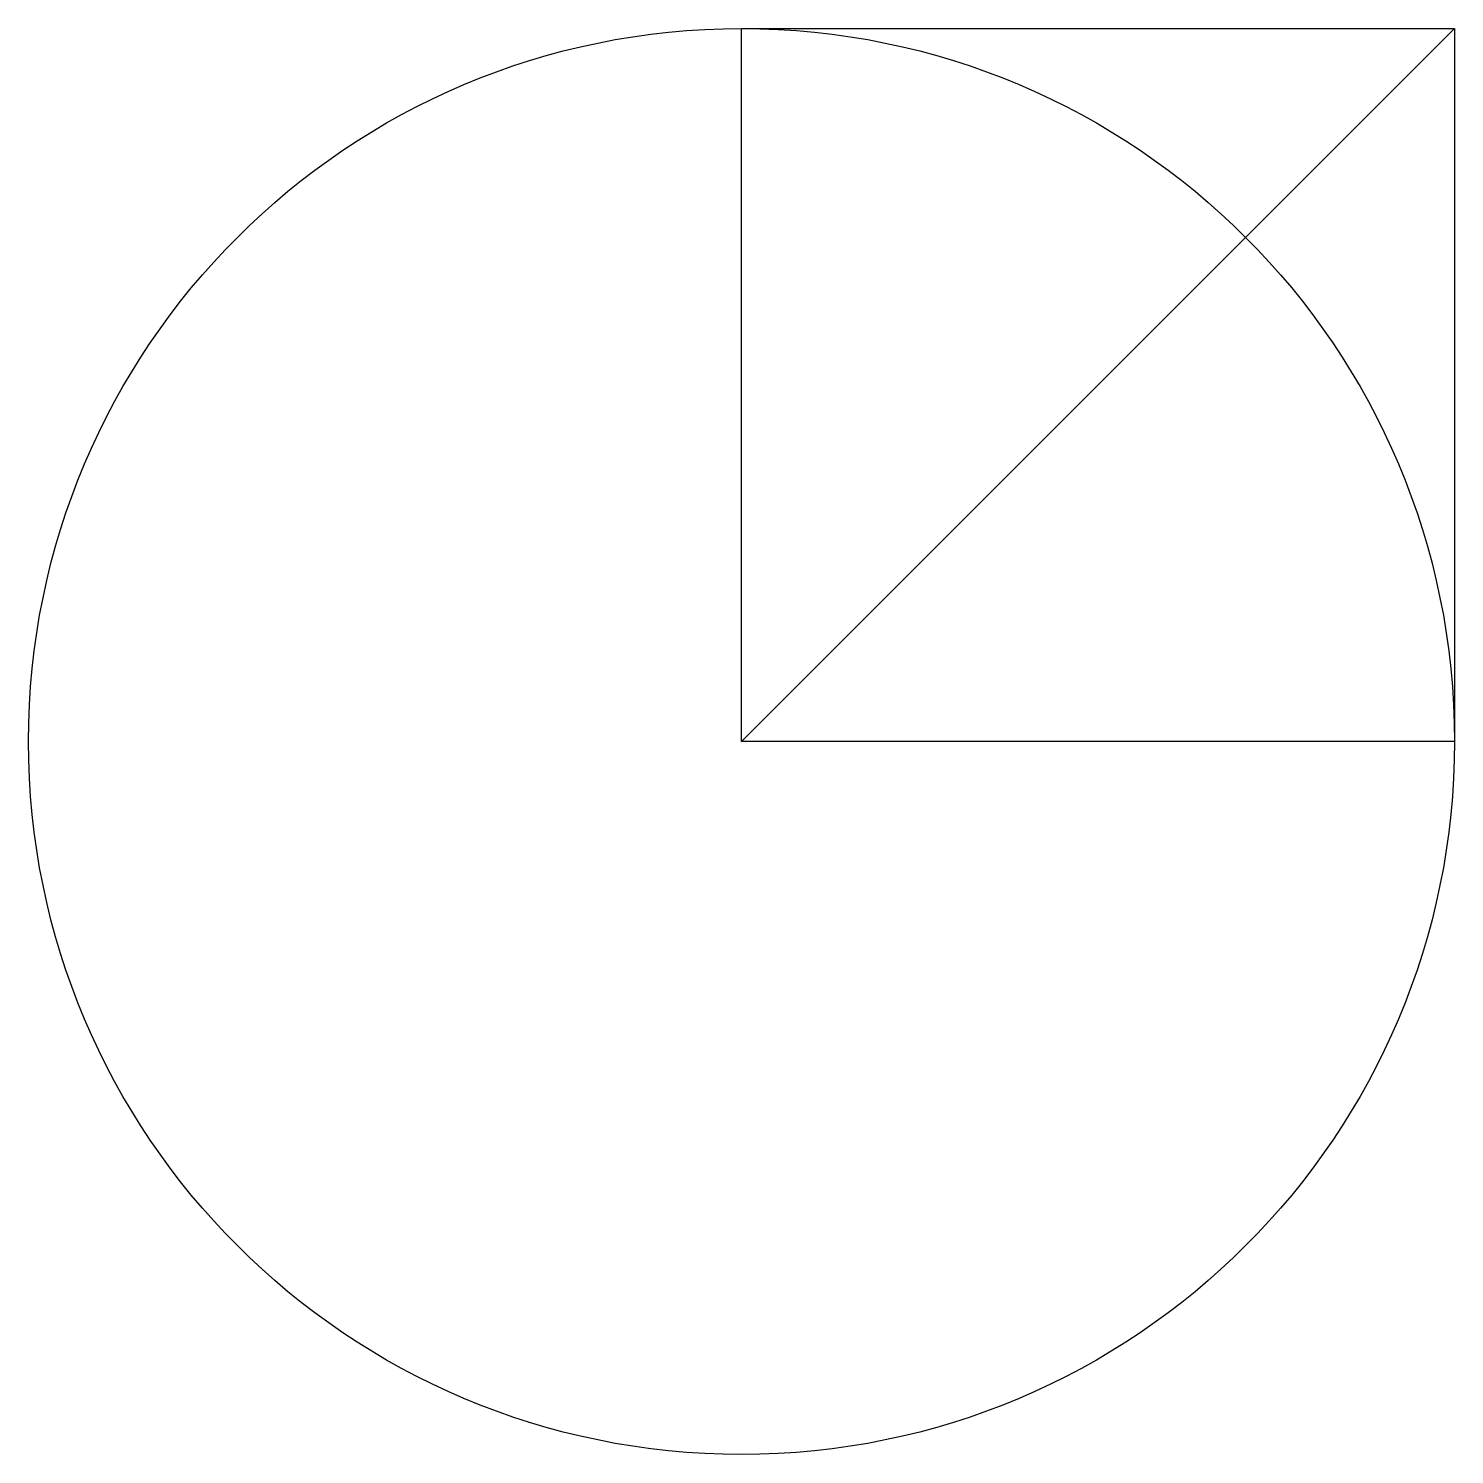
# Model space of a CAD drawing. Header units: metres. Extents: x -1 to 1, y -1 to 1.
import ezdxf

# ---------------------------------------------------------------- set-up
doc = ezdxf.new("R2010")
doc.units = ezdxf.units.M
picture_1 = doc.add_image_def('image1.png', size_in_pixel=(10, 20))

msp = doc.modelspace()

# ---------------------------------------------------------------- linework, layer by layer
msp.add_line((0, 0), (1, 1))
msp.add_circle((0, 0), 1)

# ---------------------------------------------------------------- pictures from other files: only their frames are drawn
image = msp.add_image(picture_1, insert=(0, 0), size_in_units=(1, 1))

doc.saveas('drawing.dxf')
